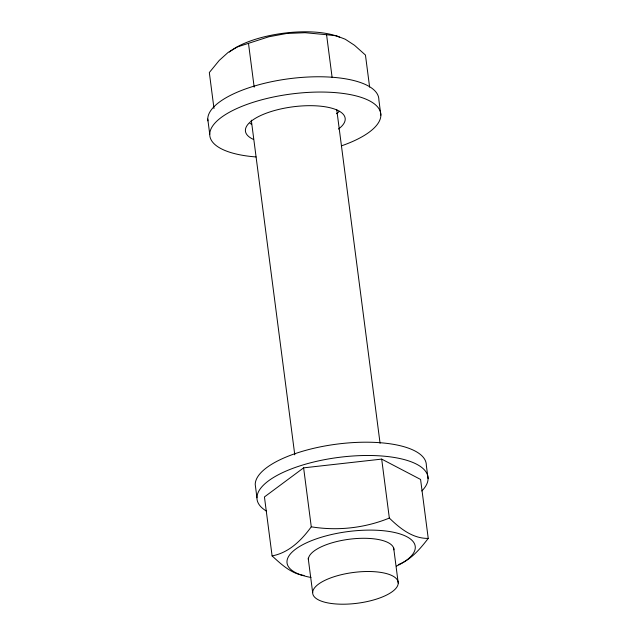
<?xml version="1.0" encoding="UTF-8"?>
<svg xmlns="http://www.w3.org/2000/svg" width="636" height="636" viewBox="0 0 636 636"><rect width="100%" height="100%" fill="white"/><g stroke="black" fill="none" stroke-linecap="round" stroke-linejoin="round"><path stroke-width="0.95" d="M303.618 467.85L311.274 526.815C301.583 540.179 288.959 552.771 272.097 555.904L264.441 496.939L303.618 467.85L381.687 459.105L420.579 479.449L428.235 538.414C420.11 548.908 411.039 559.807 398.271 564.617M213.99 108.494L209.324 72.536L219.253 60.404L228.181 52.367L237.435 46.905L268.853 36.769L286.804 33.454L305.081 32.706L326.57 34.71L336.42 35.815L345.284 39.249L354.475 45.259L365.454 55.054L369.619 87.116M428.235 538.414C412.653 538.636 399.909 528.397 389.343 518.07C364.659 528.111 337.573 531.076 311.274 526.815M304.088 575.469C291.24 573.783 281.255 564.291 272.097 555.904M380.861 115.164L378.873 99.884A86.178 31.021 -7.4 0 0 291.026 78.49A86.178 31.021 -7.4 0 0 207.9 120.848M428.06 478.606L426.335 465.321A86.178 31.021 -7.4 0 0 340.968 443.634A86.178 31.021 -7.4 0 0 255.227 484.489L256.952 497.773M336.738 109.599L380.074 443.292M393.628 547.628L398.231 583.069A43.089 15.51 -7.4 0 1 333.987 603.795A43.089 15.51 -7.4 0 1 334.146 576.709A43.089 15.51 -7.4 0 1 398.231 583.069M326.57 34.71L332.119 77.473M381.687 459.105L389.343 518.07M248.501 43.455L254.177 87.188M251.307 120.164L294.778 454.843M308.198 558.193L312.674 592.649M207.765 119.051L209.753 134.331M253.541 139.443A50.268 18.094 -7.4 0 1 261.857 114.997A50.268 18.094 -7.4 0 1 326.721 107.047A50.268 18.094 -7.4 0 1 338.471 129.029M339.385 111.284A50.268 18.094 -7.4 0 1 336.484 113.749M251.554 124.163A50.268 18.094 -7.4 0 1 250.043 123.432M256.085 156.949A86.178 31.021 -7.4 0 1 227.187 113.526A86.178 31.021 -7.4 0 1 358.068 96.434A86.178 31.021 -7.4 0 1 341.723 145.763M266.389 511.05A86.178 31.021 -7.4 0 1 338.686 457.403A86.178 31.021 -7.4 0 1 421.811 490.976M229.318 52.065A64.633 23.27 -7.4 0 1 339.64 37.222M311.02 577.456A64.633 23.27 -7.4 0 1 302.593 544.782A64.633 23.27 -7.4 0 1 394.884 532.555A64.633 23.27 -7.4 0 1 396.411 566.135M308.357 559.426A43.089 15.51 -7.4 0 1 351.231 539.002A43.089 15.51 -7.4 0 1 393.915 549.846"/></g></svg>
